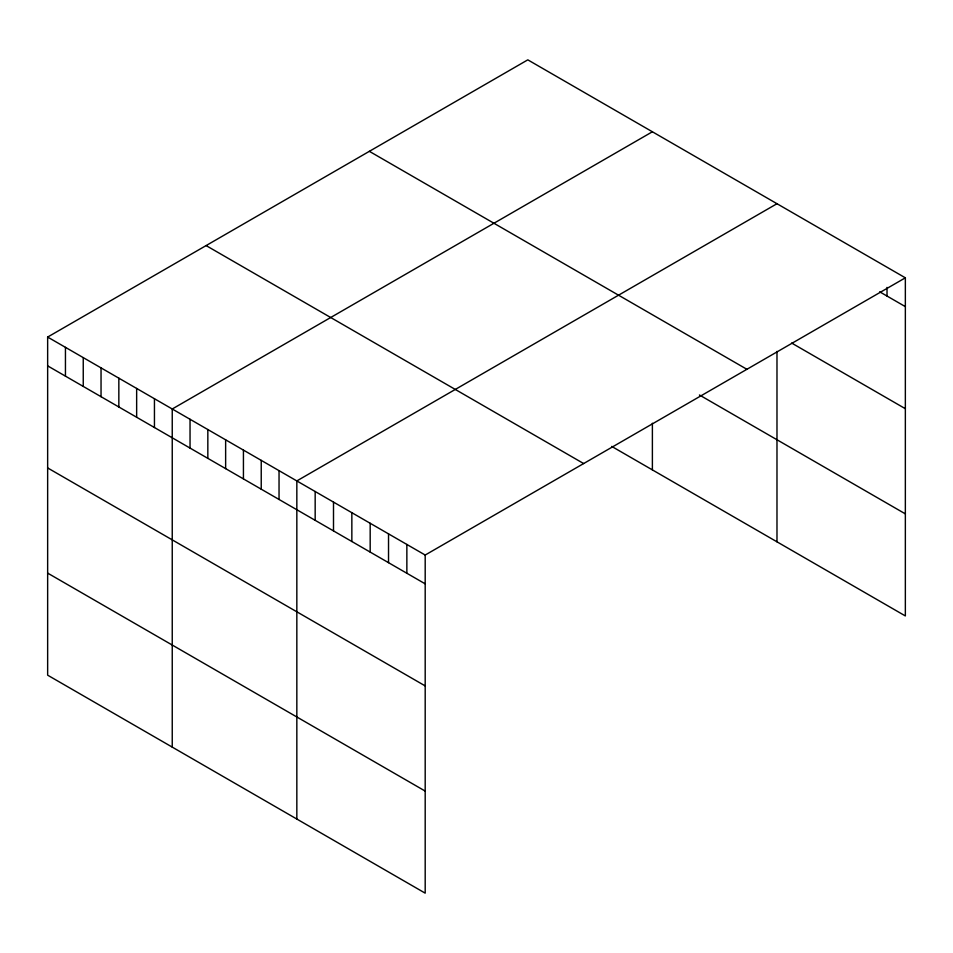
<?xml version="1.0" encoding="UTF-8"?>
<svg xmlns="http://www.w3.org/2000/svg" width="953" height="953" viewBox="0 0 953 953"><rect width="100%" height="100%" fill="white"/><g stroke="black" fill="none" stroke-linecap="round" stroke-linejoin="round"><path stroke-width="1.43" d="M905.35 277.823L425.193 555.039L425.193 893.152L47.65 675.177L47.65 337.064L527.807 59.848L905.35 277.823L905.35 615.936L611.707 446.409M652.388 131.776L172.243 408.992L172.243 747.116M776.981 203.716L296.836 480.92L296.836 819.044M879.679 291.809L905.35 306.628M791.657 343.056L905.35 408.706M369.347 151.324L746.902 369.299M699.431 394.983L905.35 513.87M206.098 245.576L583.653 463.551M47.65 337.064L425.193 555.039M47.65 365.869L425.193 583.844M47.65 467.935L425.193 685.91M47.65 573.11L425.193 791.085M887.017 287.401L887.017 296.038M776.981 351.419L776.981 541.828M652.388 423.239L652.388 469.9M406.86 544.449L406.86 573.253M388.526 533.859L388.526 562.663M370.181 523.268L370.181 552.085M351.848 512.69L351.848 541.495M333.502 502.1L333.502 530.904M315.169 491.51L315.169 520.314M279.038 470.651L279.038 499.455M261.229 460.37L261.229 489.175M243.432 450.09L243.432 478.906M225.635 439.821L225.635 468.626M207.837 429.541L207.837 458.345M190.04 419.272L190.04 448.077M154.446 398.711L154.446 427.528M136.648 388.443L136.648 417.247M118.839 378.162L118.839 406.967M101.042 367.882L101.042 396.698M83.245 357.613L83.245 386.418M65.447 347.333L65.447 376.137"/></g></svg>
